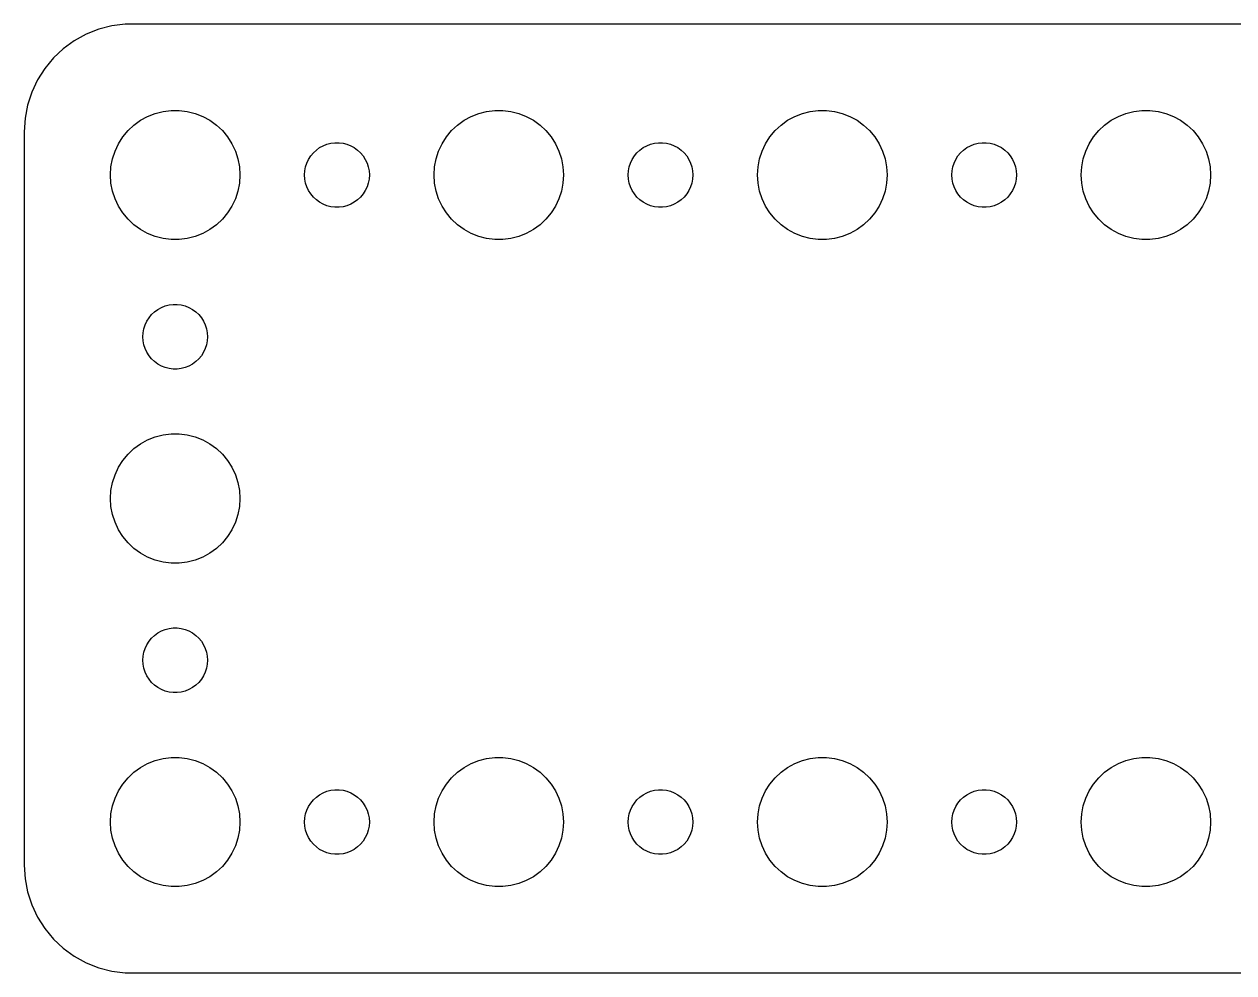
# Model space of a CAD drawing. Header units: metres. Extents: x -112 to 112, y -22 to 22.
# Drawn here: x -112 to -55.9, y -22 to 22 of the extents above; entities that cross this region are included whole.
import ezdxf

# ---------------------------------------------------------------- set-up
doc = ezdxf.new("R2010")
doc.units = ezdxf.units.M

msp = doc.modelspace()

# ---------------------------------------------------------------- linework, layer by layer
for p, q in [((-107.937, 21.9114), (-108.545, 21.7553)), ((-107.314, 21.9901), (-107.937, 21.9114)), ((107.314, 21.9901), (-107.314, 21.9901)), ((-109.129, 21.5241), (-109.679, 21.2216)), ((-108.545, 21.7553), (-109.129, 21.5241)), ((-110.187, 20.8526), (-110.645, 20.4227)), ((-109.679, 21.2216), (-110.187, 20.8526)), ((-110.645, 20.4227), (-111.045, 19.9389)), ((-111.045, 19.9389), (-111.382, 19.4088)), ((-111.382, 19.4088), (-111.649, 18.8406)), ((-111.649, 18.8406), (-111.843, 18.2434)), ((-111.843, 18.2434), (-111.961, 17.6267)), ((-105.927, 17.8532), (-105.562, 17.9469)), ((-105.562, 17.9469), (-105.188, 17.9941)), ((-105.188, 17.9941), (-104.812, 17.9941)), ((-104.812, 17.9941), (-104.438, 17.9469)), ((-104.438, 17.9469), (-104.073, 17.8532)), ((-90.927, 17.8532), (-90.5621, 17.9469)), ((-90.5621, 17.9469), (-90.1884, 17.9941)), ((-90.1884, 17.9941), (-89.8116, 17.9941)), ((-89.8116, 17.9941), (-89.4379, 17.9469)), ((-89.4379, 17.9469), (-89.073, 17.8532)), ((-75.927, 17.8532), (-75.5621, 17.9469)), ((-75.5621, 17.9469), (-75.1884, 17.9941)), ((-75.1884, 17.9941), (-74.8116, 17.9941)), ((-74.8116, 17.9941), (-74.4379, 17.9469)), ((-74.4379, 17.9469), (-74.073, 17.8532)), ((-60.927, 17.8532), (-60.5621, 17.9469)), ((-60.5621, 17.9469), (-60.1884, 17.9941)), ((-60.1884, 17.9941), (-59.8116, 17.9941)), ((-59.8116, 17.9941), (-59.4379, 17.9469)), ((-59.4379, 17.9469), (-59.0729, 17.8532)), ((-111.961, 17.6267), (-112, 17)), ((-106.912, 17.3115), (-106.607, 17.533)), ((-106.607, 17.533), (-106.277, 17.7145)), ((-106.277, 17.7145), (-105.927, 17.8532)), ((-104.073, 17.8532), (-103.723, 17.7145)), ((-103.723, 17.7145), (-103.393, 17.533)), ((-103.393, 17.533), (-103.088, 17.3115)), ((-91.9123, 17.3115), (-91.6075, 17.533)), ((-91.6075, 17.533), (-91.2773, 17.7145)), ((-91.2773, 17.7145), (-90.927, 17.8532)), ((-89.073, 17.8532), (-88.7227, 17.7145)), ((-88.7227, 17.7145), (-88.3925, 17.533)), ((-88.3925, 17.533), (-88.0877, 17.3115)), ((-76.9123, 17.3115), (-76.6075, 17.533)), ((-76.6075, 17.533), (-76.2773, 17.7145)), ((-76.2773, 17.7145), (-75.927, 17.8532)), ((-74.073, 17.8532), (-73.7227, 17.7145)), ((-73.7227, 17.7145), (-73.3925, 17.533)), ((-73.3925, 17.533), (-73.0877, 17.3115)), ((-61.9123, 17.3115), (-61.6075, 17.533)), ((-61.6075, 17.533), (-61.2773, 17.7145)), ((-61.2773, 17.7145), (-60.927, 17.8532)), ((-59.0729, 17.8532), (-58.7227, 17.7145)), ((-58.7227, 17.7145), (-58.3925, 17.533)), ((-58.3925, 17.533), (-58.0877, 17.3115)), ((-112, 17), (-112, -17)), ((-107.427, 16.7634), (-107.187, 17.0536)), ((-107.187, 17.0536), (-106.912, 17.3115)), ((-103.088, 17.3115), (-102.813, 17.0536)), ((-102.813, 17.0536), (-102.573, 16.7634)), ((-92.427, 16.7634), (-92.1869, 17.0536)), ((-92.1869, 17.0536), (-91.9123, 17.3115)), ((-88.0877, 17.3115), (-87.8131, 17.0536)), ((-87.8131, 17.0536), (-87.573, 16.7634)), ((-77.427, 16.7634), (-77.1869, 17.0536)), ((-77.1869, 17.0536), (-76.9123, 17.3115)), ((-73.0877, 17.3115), (-72.8131, 17.0536)), ((-72.8131, 17.0536), (-72.573, 16.7634)), ((-62.427, 16.7634), (-62.1869, 17.0536)), ((-62.1869, 17.0536), (-61.9123, 17.3115)), ((-58.0877, 17.3115), (-57.8131, 17.0536)), ((-57.8131, 17.0536), (-57.5729, 16.7634)), ((-107.789, 16.1044), (-107.629, 16.4453)), ((-107.629, 16.4453), (-107.427, 16.7634)), ((-102.573, 16.7634), (-102.371, 16.4453)), ((-102.371, 16.4453), (-102.211, 16.1044)), ((-98.4561, 16.1558), (-98.3037, 16.2665)), ((-98.3037, 16.2665), (-98.1387, 16.3572)), ((-98.1387, 16.3572), (-97.9635, 16.4266)), ((-97.9635, 16.4266), (-97.7811, 16.4734)), ((-97.7811, 16.4734), (-97.5942, 16.497)), ((-97.5942, 16.497), (-97.4058, 16.497)), ((-97.4058, 16.497), (-97.2189, 16.4734)), ((-97.2189, 16.4734), (-97.0365, 16.4266)), ((-97.0365, 16.4266), (-96.8613, 16.3572)), ((-96.8613, 16.3572), (-96.6963, 16.2665)), ((-96.6963, 16.2665), (-96.5439, 16.1558)), ((-92.7893, 16.1044), (-92.6289, 16.4453)), ((-92.6289, 16.4453), (-92.427, 16.7634)), ((-87.573, 16.7634), (-87.3711, 16.4453)), ((-87.3711, 16.4453), (-87.2107, 16.1044)), ((-83.4561, 16.1558), (-83.3037, 16.2665)), ((-83.3037, 16.2665), (-83.1387, 16.3572)), ((-83.1387, 16.3572), (-82.9635, 16.4266)), ((-82.9635, 16.4266), (-82.7811, 16.4734)), ((-82.7811, 16.4734), (-82.5942, 16.497)), ((-82.5942, 16.497), (-82.4058, 16.497)), ((-82.4058, 16.497), (-82.2189, 16.4734)), ((-82.2189, 16.4734), (-82.0365, 16.4266)), ((-82.0365, 16.4266), (-81.8613, 16.3572)), ((-81.8613, 16.3572), (-81.6963, 16.2665)), ((-81.6963, 16.2665), (-81.5439, 16.1558)), ((-77.7893, 16.1044), (-77.6289, 16.4453)), ((-77.6289, 16.4453), (-77.427, 16.7634)), ((-72.573, 16.7634), (-72.3711, 16.4453)), ((-72.3711, 16.4453), (-72.2107, 16.1044)), ((-68.4561, 16.1558), (-68.3037, 16.2665)), ((-68.3037, 16.2665), (-68.1387, 16.3572)), ((-68.1387, 16.3572), (-67.9635, 16.4266)), ((-67.9635, 16.4266), (-67.7811, 16.4734)), ((-67.7811, 16.4734), (-67.5942, 16.497)), ((-67.5942, 16.497), (-67.4058, 16.497)), ((-67.4058, 16.497), (-67.2189, 16.4734)), ((-67.2189, 16.4734), (-67.0365, 16.4266)), ((-67.0365, 16.4266), (-66.8613, 16.3572)), ((-66.8613, 16.3572), (-66.6963, 16.2665)), ((-66.6963, 16.2665), (-66.5439, 16.1558)), ((-62.7893, 16.1044), (-62.6289, 16.4453)), ((-62.6289, 16.4453), (-62.427, 16.7634)), ((-57.5729, 16.7634), (-57.3711, 16.4453)), ((-57.3711, 16.4453), (-57.2107, 16.1044)), ((-107.976, 15.376), (-107.906, 15.7461)), ((-107.906, 15.7461), (-107.789, 16.1044)), ((-102.211, 16.1044), (-102.094, 15.7461)), ((-102.094, 15.7461), (-102.024, 15.376)), ((-98.8947, 15.5522), (-98.8145, 15.7226)), ((-98.8145, 15.7226), (-98.7135, 15.8817)), ((-98.7135, 15.8817), (-98.5934, 16.0268)), ((-98.5934, 16.0268), (-98.4561, 16.1558)), ((-96.5439, 16.1558), (-96.4065, 16.0268)), ((-96.4065, 16.0268), (-96.2865, 15.8817)), ((-96.2865, 15.8817), (-96.1855, 15.7226)), ((-96.1855, 15.7226), (-96.1053, 15.5522)), ((-92.9763, 15.376), (-92.9057, 15.7461)), ((-92.9057, 15.7461), (-92.7893, 16.1044)), ((-87.2107, 16.1044), (-87.0943, 15.7461)), ((-87.0943, 15.7461), (-87.0237, 15.376)), ((-83.8947, 15.5522), (-83.8145, 15.7226)), ((-83.8145, 15.7226), (-83.7135, 15.8817)), ((-83.7135, 15.8817), (-83.5934, 16.0268)), ((-83.5934, 16.0268), (-83.4561, 16.1558)), ((-81.5439, 16.1558), (-81.4065, 16.0268)), ((-81.4065, 16.0268), (-81.2865, 15.8817)), ((-81.2865, 15.8817), (-81.1855, 15.7226)), ((-81.1855, 15.7226), (-81.1053, 15.5522)), ((-77.9763, 15.376), (-77.9057, 15.7461)), ((-77.9057, 15.7461), (-77.7893, 16.1044)), ((-72.2107, 16.1044), (-72.0943, 15.7461)), ((-72.0943, 15.7461), (-72.0237, 15.376)), ((-68.8947, 15.5522), (-68.8145, 15.7226)), ((-68.8145, 15.7226), (-68.7135, 15.8817)), ((-68.7135, 15.8817), (-68.5934, 16.0268)), ((-68.5934, 16.0268), (-68.4561, 16.1558)), ((-66.5439, 16.1558), (-66.4065, 16.0268)), ((-66.4065, 16.0268), (-66.2865, 15.8817)), ((-66.2865, 15.8817), (-66.1855, 15.7226)), ((-66.1855, 15.7226), (-66.1053, 15.5522)), ((-62.9763, 15.376), (-62.9057, 15.7461)), ((-62.9057, 15.7461), (-62.7893, 16.1044)), ((-57.2107, 16.1044), (-57.0942, 15.7461)), ((-57.0942, 15.7461), (-57.0237, 15.376)), ((-108, 15), (-107.976, 15.376)), ((-102.024, 15.376), (-102, 15)), ((-99, 15), (-98.9882, 15.188)), ((-98.9882, 15.188), (-98.9529, 15.373)), ((-98.9529, 15.373), (-98.8947, 15.5522)), ((-96.1053, 15.5522), (-96.0471, 15.373)), ((-96.0471, 15.373), (-96.0118, 15.188)), ((-96.0118, 15.188), (-96, 15)), ((-93, 15), (-92.9763, 15.376)), ((-87.0237, 15.376), (-87, 15)), ((-84, 15), (-83.9882, 15.188)), ((-83.9882, 15.188), (-83.9529, 15.373)), ((-83.9529, 15.373), (-83.8947, 15.5522)), ((-81.1053, 15.5522), (-81.0471, 15.373)), ((-81.0471, 15.373), (-81.0118, 15.188)), ((-81.0118, 15.188), (-81, 15)), ((-78, 15), (-77.9763, 15.376)), ((-72.0237, 15.376), (-72, 15)), ((-69, 15), (-68.9882, 15.188)), ((-68.9882, 15.188), (-68.9529, 15.373)), ((-68.9529, 15.373), (-68.8947, 15.5522)), ((-66.1053, 15.5522), (-66.0471, 15.373)), ((-66.0471, 15.373), (-66.0118, 15.188)), ((-66.0118, 15.188), (-66, 15)), ((-63, 15), (-62.9763, 15.376)), ((-57.0237, 15.376), (-57, 15)), ((-107.976, 14.624), (-108, 15)), ((-107.906, 14.2539), (-107.976, 14.624)), ((-102.024, 14.624), (-102.094, 14.2539)), ((-102, 15), (-102.024, 14.624)), ((-98.9882, 14.812), (-99, 15)), ((-98.9529, 14.627), (-98.9882, 14.812)), ((-98.8947, 14.4478), (-98.9529, 14.627)), ((-96.0471, 14.627), (-96.1053, 14.4478)), ((-96.0118, 14.812), (-96.0471, 14.627)), ((-96, 15), (-96.0118, 14.812)), ((-92.9763, 14.624), (-93, 15)), ((-92.9057, 14.2539), (-92.9763, 14.624)), ((-87.0237, 14.624), (-87.0943, 14.2539)), ((-87, 15), (-87.0237, 14.624)), ((-83.9882, 14.812), (-84, 15)), ((-83.9529, 14.627), (-83.9882, 14.812)), ((-83.8947, 14.4478), (-83.9529, 14.627)), ((-81.0471, 14.627), (-81.1053, 14.4478)), ((-81.0118, 14.812), (-81.0471, 14.627)), ((-81, 15), (-81.0118, 14.812)), ((-77.9763, 14.624), (-78, 15)), ((-77.9057, 14.2539), (-77.9763, 14.624)), ((-72.0237, 14.624), (-72.0943, 14.2539)), ((-72, 15), (-72.0237, 14.624)), ((-68.9882, 14.812), (-69, 15)), ((-68.9529, 14.627), (-68.9882, 14.812)), ((-68.8947, 14.4478), (-68.9529, 14.627)), ((-66.0471, 14.627), (-66.1053, 14.4478)), ((-66.0118, 14.812), (-66.0471, 14.627)), ((-66, 15), (-66.0118, 14.812)), ((-62.9763, 14.624), (-63, 15)), ((-62.9057, 14.2539), (-62.9763, 14.624)), ((-57.0237, 14.624), (-57.0942, 14.2539)), ((-57, 15), (-57.0237, 14.624)), ((-107.789, 13.8956), (-107.906, 14.2539)), ((-102.094, 14.2539), (-102.211, 13.8956)), ((-98.8145, 14.2774), (-98.8947, 14.4478)), ((-98.7135, 14.1183), (-98.8145, 14.2774)), ((-98.5934, 13.9732), (-98.7135, 14.1183)), ((-96.2865, 14.1183), (-96.4065, 13.9732)), ((-96.1855, 14.2774), (-96.2865, 14.1183)), ((-96.1053, 14.4478), (-96.1855, 14.2774)), ((-92.7893, 13.8956), (-92.9057, 14.2539)), ((-87.0943, 14.2539), (-87.2107, 13.8956)), ((-83.8145, 14.2774), (-83.8947, 14.4478)), ((-83.7135, 14.1183), (-83.8145, 14.2774)), ((-83.5934, 13.9732), (-83.7135, 14.1183)), ((-81.2865, 14.1183), (-81.4065, 13.9732)), ((-81.1855, 14.2774), (-81.2865, 14.1183)), ((-81.1053, 14.4478), (-81.1855, 14.2774)), ((-77.7893, 13.8956), (-77.9057, 14.2539)), ((-72.0943, 14.2539), (-72.2107, 13.8956)), ((-68.8145, 14.2774), (-68.8947, 14.4478)), ((-68.7135, 14.1183), (-68.8145, 14.2774)), ((-68.5934, 13.9732), (-68.7135, 14.1183)), ((-66.2865, 14.1183), (-66.4065, 13.9732)), ((-66.1855, 14.2774), (-66.2865, 14.1183)), ((-66.1053, 14.4478), (-66.1855, 14.2774)), ((-62.7893, 13.8956), (-62.9057, 14.2539)), ((-57.0942, 14.2539), (-57.2107, 13.8956)), ((-107.629, 13.5547), (-107.789, 13.8956)), ((-107.427, 13.2366), (-107.629, 13.5547)), ((-102.371, 13.5547), (-102.573, 13.2366)), ((-102.211, 13.8956), (-102.371, 13.5547)), ((-98.4561, 13.8442), (-98.5934, 13.9732)), ((-98.3037, 13.7335), (-98.4561, 13.8442)), ((-98.1387, 13.6427), (-98.3037, 13.7335)), ((-97.9635, 13.5734), (-98.1387, 13.6427)), ((-97.7811, 13.5266), (-97.9635, 13.5734)), ((-97.5942, 13.5029), (-97.7811, 13.5266)), ((-97.4058, 13.5029), (-97.5942, 13.5029)), ((-97.2189, 13.5266), (-97.4058, 13.5029)), ((-97.0365, 13.5734), (-97.2189, 13.5266)), ((-96.8613, 13.6427), (-97.0365, 13.5734)), ((-96.6963, 13.7335), (-96.8613, 13.6427)), ((-96.5439, 13.8442), (-96.6963, 13.7335)), ((-96.4065, 13.9732), (-96.5439, 13.8442)), ((-92.6289, 13.5547), (-92.7893, 13.8956)), ((-92.427, 13.2366), (-92.6289, 13.5547)), ((-87.3711, 13.5547), (-87.573, 13.2366)), ((-87.2107, 13.8956), (-87.3711, 13.5547)), ((-83.4561, 13.8442), (-83.5934, 13.9732)), ((-83.3037, 13.7335), (-83.4561, 13.8442)), ((-83.1387, 13.6427), (-83.3037, 13.7335)), ((-82.9635, 13.5734), (-83.1387, 13.6427)), ((-82.7811, 13.5266), (-82.9635, 13.5734)), ((-82.5942, 13.5029), (-82.7811, 13.5266)), ((-82.4058, 13.5029), (-82.5942, 13.5029)), ((-82.2189, 13.5266), (-82.4058, 13.5029)), ((-82.0365, 13.5734), (-82.2189, 13.5266)), ((-81.8613, 13.6427), (-82.0365, 13.5734)), ((-81.6963, 13.7335), (-81.8613, 13.6427)), ((-81.5439, 13.8442), (-81.6963, 13.7335)), ((-81.4065, 13.9732), (-81.5439, 13.8442)), ((-77.6289, 13.5547), (-77.7893, 13.8956)), ((-77.427, 13.2366), (-77.6289, 13.5547)), ((-72.3711, 13.5547), (-72.573, 13.2366)), ((-72.2107, 13.8956), (-72.3711, 13.5547)), ((-68.4561, 13.8442), (-68.5934, 13.9732)), ((-68.3037, 13.7335), (-68.4561, 13.8442)), ((-68.1387, 13.6427), (-68.3037, 13.7335)), ((-67.9635, 13.5734), (-68.1387, 13.6427)), ((-67.7811, 13.5266), (-67.9635, 13.5734)), ((-67.5942, 13.5029), (-67.7811, 13.5266)), ((-67.4058, 13.5029), (-67.5942, 13.5029)), ((-67.2189, 13.5266), (-67.4058, 13.5029)), ((-67.0365, 13.5734), (-67.2189, 13.5266)), ((-66.8613, 13.6427), (-67.0365, 13.5734)), ((-66.6963, 13.7335), (-66.8613, 13.6427)), ((-66.5439, 13.8442), (-66.6963, 13.7335)), ((-66.4065, 13.9732), (-66.5439, 13.8442)), ((-62.6289, 13.5547), (-62.7893, 13.8956)), ((-62.427, 13.2366), (-62.6289, 13.5547)), ((-57.3711, 13.5547), (-57.5729, 13.2366)), ((-57.2107, 13.8956), (-57.3711, 13.5547)), ((-107.187, 12.9464), (-107.427, 13.2366)), ((-106.912, 12.6884), (-107.187, 12.9464)), ((-102.813, 12.9464), (-103.088, 12.6884)), ((-102.573, 13.2366), (-102.813, 12.9464)), ((-92.1869, 12.9464), (-92.427, 13.2366)), ((-91.9123, 12.6884), (-92.1869, 12.9464)), ((-87.8131, 12.9464), (-88.0877, 12.6884)), ((-87.573, 13.2366), (-87.8131, 12.9464)), ((-77.1869, 12.9464), (-77.427, 13.2366)), ((-76.9123, 12.6884), (-77.1869, 12.9464)), ((-72.8131, 12.9464), (-73.0877, 12.6884)), ((-72.573, 13.2366), (-72.8131, 12.9464)), ((-62.1869, 12.9464), (-62.427, 13.2366)), ((-61.9123, 12.6884), (-62.1869, 12.9464)), ((-57.8131, 12.9464), (-58.0877, 12.6884)), ((-57.5729, 13.2366), (-57.8131, 12.9464)), ((-106.607, 12.467), (-106.912, 12.6884)), ((-106.277, 12.2855), (-106.607, 12.467)), ((-103.393, 12.467), (-103.723, 12.2855)), ((-103.088, 12.6884), (-103.393, 12.467)), ((-91.6075, 12.467), (-91.9123, 12.6884)), ((-91.2773, 12.2855), (-91.6075, 12.467)), ((-88.3925, 12.467), (-88.7227, 12.2855)), ((-88.0877, 12.6884), (-88.3925, 12.467)), ((-76.6075, 12.467), (-76.9123, 12.6884)), ((-76.2773, 12.2855), (-76.6075, 12.467)), ((-73.3925, 12.467), (-73.7227, 12.2855)), ((-73.0877, 12.6884), (-73.3925, 12.467)), ((-61.6075, 12.467), (-61.9123, 12.6884)), ((-61.2773, 12.2855), (-61.6075, 12.467)), ((-58.3925, 12.467), (-58.7227, 12.2855)), ((-58.0877, 12.6884), (-58.3925, 12.467)), ((-105.927, 12.1468), (-106.277, 12.2855)), ((-105.562, 12.0531), (-105.927, 12.1468)), ((-105.188, 12.0059), (-105.562, 12.0531)), ((-104.812, 12.0059), (-105.188, 12.0059)), ((-104.438, 12.0531), (-104.812, 12.0059)), ((-104.073, 12.1468), (-104.438, 12.0531)), ((-103.723, 12.2855), (-104.073, 12.1468)), ((-90.927, 12.1468), (-91.2773, 12.2855)), ((-90.5621, 12.0531), (-90.927, 12.1468)), ((-90.1884, 12.0059), (-90.5621, 12.0531)), ((-89.8116, 12.0059), (-90.1884, 12.0059)), ((-89.4379, 12.0531), (-89.8116, 12.0059)), ((-89.073, 12.1468), (-89.4379, 12.0531)), ((-88.7227, 12.2855), (-89.073, 12.1468)), ((-75.927, 12.1468), (-76.2773, 12.2855)), ((-75.5621, 12.0531), (-75.927, 12.1468)), ((-75.1884, 12.0059), (-75.5621, 12.0531)), ((-74.8116, 12.0059), (-75.1884, 12.0059)), ((-74.4379, 12.0531), (-74.8116, 12.0059)), ((-74.073, 12.1468), (-74.4379, 12.0531)), ((-73.7227, 12.2855), (-74.073, 12.1468)), ((-60.927, 12.1468), (-61.2773, 12.2855)), ((-60.5621, 12.0531), (-60.927, 12.1468)), ((-60.1884, 12.0059), (-60.5621, 12.0531)), ((-59.8116, 12.0059), (-60.1884, 12.0059)), ((-59.4379, 12.0531), (-59.8116, 12.0059)), ((-59.0729, 12.1468), (-59.4379, 12.0531)), ((-58.7227, 12.2855), (-59.0729, 12.1468)), ((-105.464, 8.92657), (-105.281, 8.97342)), ((-105.281, 8.97342), (-105.094, 8.99704)), ((-105.094, 8.99704), (-104.906, 8.99704)), ((-104.906, 8.99704), (-104.719, 8.97342)), ((-104.719, 8.97342), (-104.536, 8.92657)), ((-106.214, 8.38167), (-106.093, 8.52681)), ((-106.093, 8.52681), (-105.956, 8.65576)), ((-105.956, 8.65576), (-105.804, 8.76648)), ((-105.804, 8.76648), (-105.639, 8.85724)), ((-105.639, 8.85724), (-105.464, 8.92657)), ((-104.536, 8.92657), (-104.361, 8.85724)), ((-104.361, 8.85724), (-104.196, 8.76648)), ((-104.196, 8.76648), (-104.044, 8.65576)), ((-104.044, 8.65576), (-103.907, 8.52681)), ((-103.907, 8.52681), (-103.786, 8.38167)), ((-106.488, 7.68799), (-106.453, 7.87303)), ((-106.453, 7.87303), (-106.395, 8.05219)), ((-106.395, 8.05219), (-106.314, 8.22263)), ((-106.314, 8.22263), (-106.214, 8.38167)), ((-103.786, 8.38167), (-103.686, 8.22263)), ((-103.686, 8.22263), (-103.605, 8.05219)), ((-103.605, 8.05219), (-103.547, 7.87303)), ((-103.547, 7.87303), (-103.512, 7.68799)), ((-106.5, 7.5), (-106.488, 7.68799)), ((-106.488, 7.312), (-106.5, 7.5)), ((-106.453, 7.12695), (-106.488, 7.312)), ((-103.512, 7.312), (-103.547, 7.12695)), ((-103.512, 7.68799), (-103.5, 7.5)), ((-103.5, 7.5), (-103.512, 7.312)), ((-106.395, 6.9478), (-106.453, 7.12695)), ((-106.314, 6.77736), (-106.395, 6.9478)), ((-106.214, 6.61832), (-106.314, 6.77736)), ((-103.686, 6.77736), (-103.786, 6.61832)), ((-103.605, 6.9478), (-103.686, 6.77736)), ((-103.547, 7.12695), (-103.605, 6.9478)), ((-106.093, 6.47318), (-106.214, 6.61832)), ((-105.956, 6.34422), (-106.093, 6.47318)), ((-105.804, 6.23351), (-105.956, 6.34422)), ((-105.639, 6.14275), (-105.804, 6.23351)), ((-104.196, 6.23351), (-104.361, 6.14275)), ((-104.044, 6.34422), (-104.196, 6.23351)), ((-103.907, 6.47318), (-104.044, 6.34422)), ((-103.786, 6.61832), (-103.907, 6.47318)), ((-105.464, 6.07341), (-105.639, 6.14275)), ((-105.281, 6.02657), (-105.464, 6.07341)), ((-105.094, 6.00294), (-105.281, 6.02657)), ((-104.906, 6.00294), (-105.094, 6.00294)), ((-104.719, 6.02657), (-104.906, 6.00294)), ((-104.536, 6.07341), (-104.719, 6.02657)), ((-104.361, 6.14275), (-104.536, 6.07341)), ((-106.277, 2.71448), (-105.927, 2.85316)), ((-105.927, 2.85316), (-105.562, 2.94685)), ((-105.562, 2.94685), (-105.188, 2.99408)), ((-105.188, 2.99408), (-104.812, 2.99408)), ((-104.812, 2.99408), (-104.438, 2.94685)), ((-104.438, 2.94685), (-104.073, 2.85316)), ((-104.073, 2.85316), (-103.723, 2.71448)), ((-107.187, 2.05363), (-106.912, 2.31154)), ((-106.912, 2.31154), (-106.607, 2.53297)), ((-106.607, 2.53297), (-106.277, 2.71448)), ((-103.723, 2.71448), (-103.393, 2.53297)), ((-103.393, 2.53297), (-103.088, 2.31154)), ((-103.088, 2.31154), (-102.813, 2.05363)), ((-107.629, 1.44525), (-107.427, 1.76335)), ((-107.427, 1.76335), (-107.187, 2.05363)), ((-102.813, 2.05363), (-102.573, 1.76335)), ((-102.573, 1.76335), (-102.371, 1.44525)), ((-107.789, 1.10437), (-107.629, 1.44525)), ((-102.371, 1.44525), (-102.211, 1.10437)), ((-107.976, 0.37599), (-107.906, 0.74606)), ((-107.906, 0.74606), (-107.789, 1.10437)), ((-102.211, 1.10437), (-102.094, 0.74606)), ((-102.094, 0.74606), (-102.024, 0.37599)), ((-108, 0), (-107.976, 0.37599)), ((-107.976, -0.37599), (-108, 0)), ((-102.024, 0.37599), (-102, 0)), ((-102, 0), (-102.024, -0.37599)), ((-107.906, -0.74606), (-107.976, -0.37599)), ((-102.024, -0.37599), (-102.094, -0.74606)), ((-107.789, -1.10437), (-107.906, -0.74606)), ((-107.629, -1.44525), (-107.789, -1.10437)), ((-102.211, -1.10437), (-102.371, -1.44525)), ((-102.094, -0.74606), (-102.211, -1.10437)), ((-107.427, -1.76335), (-107.629, -1.44525)), ((-102.371, -1.44525), (-102.573, -1.76335)), ((-107.187, -2.05363), (-107.427, -1.76335)), ((-106.912, -2.31154), (-107.187, -2.05363)), ((-102.813, -2.05363), (-103.088, -2.31154)), ((-102.573, -1.76335), (-102.813, -2.05363)), ((-106.607, -2.53297), (-106.912, -2.31154)), ((-106.277, -2.71448), (-106.607, -2.53297)), ((-105.927, -2.85316), (-106.277, -2.71448)), ((-103.723, -2.71448), (-104.073, -2.85316)), ((-103.393, -2.53297), (-103.723, -2.71448)), ((-103.088, -2.31154), (-103.393, -2.53297)), ((-105.562, -2.94685), (-105.927, -2.85316)), ((-105.188, -2.99408), (-105.562, -2.94685)), ((-104.812, -2.99408), (-105.188, -2.99408)), ((-104.438, -2.94685), (-104.812, -2.99408)), ((-104.073, -2.85316), (-104.438, -2.94685)), ((-105.804, -6.23351), (-105.639, -6.14275)), ((-105.639, -6.14275), (-105.464, -6.07341)), ((-105.464, -6.07341), (-105.281, -6.02657)), ((-105.281, -6.02657), (-105.094, -6.00294)), ((-105.094, -6.00294), (-104.906, -6.00294)), ((-104.906, -6.00294), (-104.719, -6.02657)), ((-104.719, -6.02657), (-104.536, -6.07341)), ((-104.536, -6.07341), (-104.361, -6.14275)), ((-104.361, -6.14275), (-104.196, -6.23351)), ((-106.314, -6.77736), (-106.214, -6.61832)), ((-106.214, -6.61832), (-106.093, -6.47318)), ((-106.093, -6.47318), (-105.956, -6.34422)), ((-105.956, -6.34422), (-105.804, -6.23351)), ((-104.196, -6.23351), (-104.044, -6.34422)), ((-104.044, -6.34422), (-103.907, -6.47318)), ((-103.907, -6.47318), (-103.786, -6.61832)), ((-103.786, -6.61832), (-103.686, -6.77736)), ((-106.488, -7.312), (-106.453, -7.12695)), ((-106.453, -7.12695), (-106.395, -6.9478)), ((-106.395, -6.9478), (-106.314, -6.77736)), ((-103.686, -6.77736), (-103.605, -6.9478)), ((-103.605, -6.9478), (-103.547, -7.12695)), ((-103.547, -7.12695), (-103.512, -7.312)), ((-106.5, -7.5), (-106.488, -7.312)), ((-106.488, -7.68799), (-106.5, -7.5)), ((-106.453, -7.87303), (-106.488, -7.68799)), ((-103.512, -7.68799), (-103.547, -7.87303)), ((-103.512, -7.312), (-103.5, -7.5)), ((-103.5, -7.5), (-103.512, -7.68799)), ((-106.395, -8.05219), (-106.453, -7.87303)), ((-106.314, -8.22263), (-106.395, -8.05219)), ((-106.214, -8.38167), (-106.314, -8.22263)), ((-106.093, -8.52681), (-106.214, -8.38167)), ((-103.786, -8.38167), (-103.907, -8.52681)), ((-103.686, -8.22263), (-103.786, -8.38167)), ((-103.605, -8.05219), (-103.686, -8.22263)), ((-103.547, -7.87303), (-103.605, -8.05219)), ((-105.956, -8.65576), (-106.093, -8.52681)), ((-105.804, -8.76648), (-105.956, -8.65576)), ((-105.639, -8.85724), (-105.804, -8.76648)), ((-105.464, -8.92657), (-105.639, -8.85724)), ((-105.281, -8.97342), (-105.464, -8.92657)), ((-104.536, -8.92657), (-104.719, -8.97342)), ((-104.361, -8.85724), (-104.536, -8.92657)), ((-104.196, -8.76648), (-104.361, -8.85724)), ((-104.044, -8.65576), (-104.196, -8.76648)), ((-103.907, -8.52681), (-104.044, -8.65576)), ((-105.094, -8.99704), (-105.281, -8.97342)), ((-104.906, -8.99704), (-105.094, -8.99704)), ((-104.719, -8.97342), (-104.906, -8.99704)), ((-106.607, -12.467), (-106.277, -12.2855)), ((-106.277, -12.2855), (-105.927, -12.1468)), ((-105.927, -12.1468), (-105.562, -12.0531)), ((-105.562, -12.0531), (-105.188, -12.0059)), ((-105.188, -12.0059), (-104.812, -12.0059)), ((-104.812, -12.0059), (-104.438, -12.0531)), ((-104.438, -12.0531), (-104.073, -12.1468)), ((-104.073, -12.1468), (-103.723, -12.2855)), ((-103.723, -12.2855), (-103.393, -12.467)), ((-91.6075, -12.467), (-91.2773, -12.2855)), ((-91.2773, -12.2855), (-90.927, -12.1468)), ((-90.927, -12.1468), (-90.5621, -12.0531)), ((-90.5621, -12.0531), (-90.1884, -12.0059)), ((-90.1884, -12.0059), (-89.8116, -12.0059)), ((-89.8116, -12.0059), (-89.4379, -12.0531)), ((-89.4379, -12.0531), (-89.073, -12.1468)), ((-89.073, -12.1468), (-88.7227, -12.2855)), ((-88.7227, -12.2855), (-88.3925, -12.467)), ((-76.6075, -12.467), (-76.2773, -12.2855)), ((-76.2773, -12.2855), (-75.927, -12.1468)), ((-75.927, -12.1468), (-75.5621, -12.0531)), ((-75.5621, -12.0531), (-75.1884, -12.0059)), ((-75.1884, -12.0059), (-74.8116, -12.0059)), ((-74.8116, -12.0059), (-74.4379, -12.0531)), ((-74.4379, -12.0531), (-74.073, -12.1468)), ((-74.073, -12.1468), (-73.7227, -12.2855)), ((-73.7227, -12.2855), (-73.3925, -12.467)), ((-61.6075, -12.467), (-61.2773, -12.2855)), ((-61.2773, -12.2855), (-60.927, -12.1468)), ((-60.927, -12.1468), (-60.5621, -12.0531)), ((-60.5621, -12.0531), (-60.1884, -12.0059)), ((-60.1884, -12.0059), (-59.8116, -12.0059)), ((-59.8116, -12.0059), (-59.4379, -12.0531)), ((-59.4379, -12.0531), (-59.0729, -12.1468)), ((-59.0729, -12.1468), (-58.7227, -12.2855)), ((-58.7227, -12.2855), (-58.3925, -12.467)), ((-107.187, -12.9464), (-106.912, -12.6884)), ((-106.912, -12.6884), (-106.607, -12.467)), ((-103.393, -12.467), (-103.088, -12.6884)), ((-103.088, -12.6884), (-102.813, -12.9464)), ((-92.1869, -12.9464), (-91.9123, -12.6884)), ((-91.9123, -12.6884), (-91.6075, -12.467)), ((-88.3925, -12.467), (-88.0877, -12.6884)), ((-88.0877, -12.6884), (-87.8131, -12.9464)), ((-77.1869, -12.9464), (-76.9123, -12.6884)), ((-76.9123, -12.6884), (-76.6075, -12.467)), ((-73.3925, -12.467), (-73.0877, -12.6884)), ((-73.0877, -12.6884), (-72.8131, -12.9464)), ((-62.1869, -12.9464), (-61.9123, -12.6884)), ((-61.9123, -12.6884), (-61.6075, -12.467)), ((-58.3925, -12.467), (-58.0877, -12.6884)), ((-58.0877, -12.6884), (-57.8131, -12.9464)), ((-107.629, -13.5547), (-107.427, -13.2366)), ((-107.427, -13.2366), (-107.187, -12.9464)), ((-102.813, -12.9464), (-102.573, -13.2366)), ((-102.573, -13.2366), (-102.371, -13.5547)), ((-92.6289, -13.5547), (-92.427, -13.2366)), ((-92.427, -13.2366), (-92.1869, -12.9464)), ((-87.8131, -12.9464), (-87.573, -13.2366)), ((-87.573, -13.2366), (-87.3711, -13.5547)), ((-77.6289, -13.5547), (-77.427, -13.2366)), ((-77.427, -13.2366), (-77.1869, -12.9464)), ((-72.8131, -12.9464), (-72.573, -13.2366)), ((-72.573, -13.2366), (-72.3711, -13.5547)), ((-62.6289, -13.5547), (-62.427, -13.2366)), ((-62.427, -13.2366), (-62.1869, -12.9464)), ((-57.8131, -12.9464), (-57.5729, -13.2366)), ((-57.5729, -13.2366), (-57.3711, -13.5547)), ((-107.906, -14.2539), (-107.789, -13.8956)), ((-107.789, -13.8956), (-107.629, -13.5547)), ((-102.371, -13.5547), (-102.211, -13.8956)), ((-102.211, -13.8956), (-102.094, -14.2539)), ((-98.7135, -14.1183), (-98.5934, -13.9732)), ((-98.5934, -13.9732), (-98.4561, -13.8442)), ((-98.4561, -13.8442), (-98.3037, -13.7335)), ((-98.3037, -13.7335), (-98.1387, -13.6427)), ((-98.1387, -13.6427), (-97.9635, -13.5734)), ((-97.9635, -13.5734), (-97.7811, -13.5266)), ((-97.7811, -13.5266), (-97.5942, -13.5029)), ((-97.5942, -13.5029), (-97.4058, -13.5029)), ((-97.4058, -13.5029), (-97.2189, -13.5266)), ((-97.2189, -13.5266), (-97.0365, -13.5734)), ((-97.0365, -13.5734), (-96.8613, -13.6427)), ((-96.8613, -13.6427), (-96.6963, -13.7335)), ((-96.6963, -13.7335), (-96.5439, -13.8442)), ((-96.5439, -13.8442), (-96.4065, -13.9732)), ((-96.4065, -13.9732), (-96.2865, -14.1183)), ((-92.9057, -14.2539), (-92.7893, -13.8956)), ((-92.7893, -13.8956), (-92.6289, -13.5547)), ((-87.3711, -13.5547), (-87.2107, -13.8956)), ((-87.2107, -13.8956), (-87.0943, -14.2539)), ((-83.7135, -14.1183), (-83.5934, -13.9732)), ((-83.5934, -13.9732), (-83.4561, -13.8442)), ((-83.4561, -13.8442), (-83.3037, -13.7335)), ((-83.3037, -13.7335), (-83.1387, -13.6427)), ((-83.1387, -13.6427), (-82.9635, -13.5734)), ((-82.9635, -13.5734), (-82.7811, -13.5266)), ((-82.7811, -13.5266), (-82.5942, -13.5029)), ((-82.5942, -13.5029), (-82.4058, -13.5029)), ((-82.4058, -13.5029), (-82.2189, -13.5266)), ((-82.2189, -13.5266), (-82.0365, -13.5734)), ((-82.0365, -13.5734), (-81.8613, -13.6427)), ((-81.8613, -13.6427), (-81.6963, -13.7335)), ((-81.6963, -13.7335), (-81.5439, -13.8442)), ((-81.5439, -13.8442), (-81.4065, -13.9732)), ((-81.4065, -13.9732), (-81.2865, -14.1183)), ((-77.9057, -14.2539), (-77.7893, -13.8956)), ((-77.7893, -13.8956), (-77.6289, -13.5547)), ((-72.3711, -13.5547), (-72.2107, -13.8956)), ((-72.2107, -13.8956), (-72.0943, -14.2539)), ((-68.7135, -14.1183), (-68.5934, -13.9732)), ((-68.5934, -13.9732), (-68.4561, -13.8442)), ((-68.4561, -13.8442), (-68.3037, -13.7335)), ((-68.3037, -13.7335), (-68.1387, -13.6427)), ((-68.1387, -13.6427), (-67.9635, -13.5734)), ((-67.9635, -13.5734), (-67.7811, -13.5266)), ((-67.7811, -13.5266), (-67.5942, -13.5029)), ((-67.5942, -13.5029), (-67.4058, -13.5029)), ((-67.4058, -13.5029), (-67.2189, -13.5266)), ((-67.2189, -13.5266), (-67.0365, -13.5734)), ((-67.0365, -13.5734), (-66.8613, -13.6427)), ((-66.8613, -13.6427), (-66.6963, -13.7335)), ((-66.6963, -13.7335), (-66.5439, -13.8442)), ((-66.5439, -13.8442), (-66.4065, -13.9732)), ((-66.4065, -13.9732), (-66.2865, -14.1183)), ((-62.9057, -14.2539), (-62.7893, -13.8956)), ((-62.7893, -13.8956), (-62.6289, -13.5547)), ((-57.3711, -13.5547), (-57.2107, -13.8956)), ((-57.2107, -13.8956), (-57.0942, -14.2539)), ((-107.976, -14.624), (-107.906, -14.2539)), ((-102.094, -14.2539), (-102.024, -14.624)), ((-98.9529, -14.627), (-98.8947, -14.4478)), ((-98.8947, -14.4478), (-98.8145, -14.2774)), ((-98.8145, -14.2774), (-98.7135, -14.1183)), ((-96.2865, -14.1183), (-96.1855, -14.2774)), ((-96.1855, -14.2774), (-96.1053, -14.4478)), ((-96.1053, -14.4478), (-96.0471, -14.627)), ((-92.9763, -14.624), (-92.9057, -14.2539)), ((-87.0943, -14.2539), (-87.0237, -14.624)), ((-83.9529, -14.627), (-83.8947, -14.4478)), ((-83.8947, -14.4478), (-83.8145, -14.2774)), ((-83.8145, -14.2774), (-83.7135, -14.1183)), ((-81.2865, -14.1183), (-81.1855, -14.2774)), ((-81.1855, -14.2774), (-81.1053, -14.4478)), ((-81.1053, -14.4478), (-81.0471, -14.627)), ((-77.9763, -14.624), (-77.9057, -14.2539)), ((-72.0943, -14.2539), (-72.0237, -14.624)), ((-68.9529, -14.627), (-68.8947, -14.4478)), ((-68.8947, -14.4478), (-68.8145, -14.2774)), ((-68.8145, -14.2774), (-68.7135, -14.1183)), ((-66.2865, -14.1183), (-66.1855, -14.2774)), ((-66.1855, -14.2774), (-66.1053, -14.4478)), ((-66.1053, -14.4478), (-66.0471, -14.627)), ((-62.9763, -14.624), (-62.9057, -14.2539)), ((-57.0942, -14.2539), (-57.0237, -14.624)), ((-108, -15), (-107.976, -14.624)), ((-107.976, -15.376), (-108, -15)), ((-102.024, -14.624), (-102, -15)), ((-102, -15), (-102.024, -15.376)), ((-99, -15), (-98.9882, -14.812)), ((-98.9882, -15.188), (-99, -15)), ((-98.9882, -14.812), (-98.9529, -14.627)), ((-96.0471, -14.627), (-96.0118, -14.812)), ((-96.0118, -14.812), (-96, -15)), ((-96, -15), (-96.0118, -15.188)), ((-93, -15), (-92.9763, -14.624)), ((-92.9763, -15.376), (-93, -15)), ((-87.0237, -14.624), (-87, -15)), ((-87, -15), (-87.0237, -15.376)), ((-84, -15), (-83.9882, -14.812)), ((-83.9882, -15.188), (-84, -15)), ((-83.9882, -14.812), (-83.9529, -14.627)), ((-81.0471, -14.627), (-81.0118, -14.812)), ((-81.0118, -14.812), (-81, -15)), ((-81, -15), (-81.0118, -15.188)), ((-78, -15), (-77.9763, -14.624)), ((-77.9763, -15.376), (-78, -15)), ((-72.0237, -14.624), (-72, -15)), ((-72, -15), (-72.0237, -15.376)), ((-69, -15), (-68.9882, -14.812)), ((-68.9882, -15.188), (-69, -15)), ((-68.9882, -14.812), (-68.9529, -14.627)), ((-66.0471, -14.627), (-66.0118, -14.812)), ((-66.0118, -14.812), (-66, -15)), ((-66, -15), (-66.0118, -15.188)), ((-63, -15), (-62.9763, -14.624)), ((-62.9763, -15.376), (-63, -15)), ((-57.0237, -14.624), (-57, -15)), ((-57, -15), (-57.0237, -15.376)), ((-107.906, -15.7461), (-107.976, -15.376)), ((-102.024, -15.376), (-102.094, -15.7461)), ((-98.9529, -15.373), (-98.9882, -15.188)), ((-98.8947, -15.5522), (-98.9529, -15.373)), ((-98.8145, -15.7226), (-98.8947, -15.5522)), ((-96.1053, -15.5522), (-96.1855, -15.7226)), ((-96.0471, -15.373), (-96.1053, -15.5522)), ((-96.0118, -15.188), (-96.0471, -15.373)), ((-92.9057, -15.7461), (-92.9763, -15.376)), ((-87.0237, -15.376), (-87.0943, -15.7461)), ((-83.9529, -15.373), (-83.9882, -15.188)), ((-83.8947, -15.5522), (-83.9529, -15.373)), ((-83.8145, -15.7226), (-83.8947, -15.5522)), ((-81.1053, -15.5522), (-81.1855, -15.7226)), ((-81.0471, -15.373), (-81.1053, -15.5522)), ((-81.0118, -15.188), (-81.0471, -15.373)), ((-77.9057, -15.7461), (-77.9763, -15.376)), ((-72.0237, -15.376), (-72.0943, -15.7461)), ((-68.9529, -15.373), (-68.9882, -15.188)), ((-68.8947, -15.5522), (-68.9529, -15.373)), ((-68.8145, -15.7226), (-68.8947, -15.5522)), ((-66.1053, -15.5522), (-66.1855, -15.7226)), ((-66.0471, -15.373), (-66.1053, -15.5522)), ((-66.0118, -15.188), (-66.0471, -15.373)), ((-62.9057, -15.7461), (-62.9763, -15.376)), ((-57.0237, -15.376), (-57.0942, -15.7461)), ((-107.789, -16.1044), (-107.906, -15.7461)), ((-107.629, -16.4453), (-107.789, -16.1044)), ((-102.211, -16.1044), (-102.371, -16.4453)), ((-102.094, -15.7461), (-102.211, -16.1044)), ((-98.7135, -15.8817), (-98.8145, -15.7226)), ((-98.5934, -16.0268), (-98.7135, -15.8817)), ((-98.4561, -16.1558), (-98.5934, -16.0268)), ((-98.3037, -16.2665), (-98.4561, -16.1558)), ((-96.5439, -16.1558), (-96.6963, -16.2665)), ((-96.4065, -16.0268), (-96.5439, -16.1558)), ((-96.2865, -15.8817), (-96.4065, -16.0268)), ((-96.1855, -15.7226), (-96.2865, -15.8817)), ((-92.7893, -16.1044), (-92.9057, -15.7461)), ((-92.6289, -16.4453), (-92.7893, -16.1044)), ((-87.2107, -16.1044), (-87.3711, -16.4453)), ((-87.0943, -15.7461), (-87.2107, -16.1044)), ((-83.7135, -15.8817), (-83.8145, -15.7226)), ((-83.5934, -16.0268), (-83.7135, -15.8817)), ((-83.4561, -16.1558), (-83.5934, -16.0268)), ((-83.3037, -16.2665), (-83.4561, -16.1558)), ((-81.5439, -16.1558), (-81.6963, -16.2665)), ((-81.4065, -16.0268), (-81.5439, -16.1558)), ((-81.2865, -15.8817), (-81.4065, -16.0268)), ((-81.1855, -15.7226), (-81.2865, -15.8817)), ((-77.7893, -16.1044), (-77.9057, -15.7461)), ((-77.6289, -16.4453), (-77.7893, -16.1044)), ((-72.2107, -16.1044), (-72.3711, -16.4453)), ((-72.0943, -15.7461), (-72.2107, -16.1044)), ((-68.7135, -15.8817), (-68.8145, -15.7226)), ((-68.5934, -16.0268), (-68.7135, -15.8817)), ((-68.4561, -16.1558), (-68.5934, -16.0268)), ((-68.3037, -16.2665), (-68.4561, -16.1558)), ((-66.5439, -16.1558), (-66.6963, -16.2665)), ((-66.4065, -16.0268), (-66.5439, -16.1558)), ((-66.2865, -15.8817), (-66.4065, -16.0268)), ((-66.1855, -15.7226), (-66.2865, -15.8817)), ((-62.7893, -16.1044), (-62.9057, -15.7461)), ((-62.6289, -16.4453), (-62.7893, -16.1044)), ((-57.2107, -16.1044), (-57.3711, -16.4453)), ((-57.0942, -15.7461), (-57.2107, -16.1044)), ((-107.427, -16.7634), (-107.629, -16.4453)), ((-107.187, -17.0536), (-107.427, -16.7634)), ((-102.573, -16.7634), (-102.813, -17.0536)), ((-102.371, -16.4453), (-102.573, -16.7634)), ((-98.1387, -16.3572), (-98.3037, -16.2665)), ((-97.9635, -16.4266), (-98.1387, -16.3572)), ((-97.7811, -16.4734), (-97.9635, -16.4266)), ((-97.5942, -16.497), (-97.7811, -16.4734)), ((-97.4058, -16.497), (-97.5942, -16.497)), ((-97.2189, -16.4734), (-97.4058, -16.497)), ((-97.0365, -16.4266), (-97.2189, -16.4734)), ((-96.8613, -16.3572), (-97.0365, -16.4266)), ((-96.6963, -16.2665), (-96.8613, -16.3572)), ((-92.427, -16.7634), (-92.6289, -16.4453)), ((-92.1869, -17.0536), (-92.427, -16.7634)), ((-87.573, -16.7634), (-87.8131, -17.0536)), ((-87.3711, -16.4453), (-87.573, -16.7634)), ((-83.1387, -16.3572), (-83.3037, -16.2665)), ((-82.9635, -16.4266), (-83.1387, -16.3572)), ((-82.7811, -16.4734), (-82.9635, -16.4266)), ((-82.5942, -16.497), (-82.7811, -16.4734)), ((-82.4058, -16.497), (-82.5942, -16.497)), ((-82.2189, -16.4734), (-82.4058, -16.497)), ((-82.0365, -16.4266), (-82.2189, -16.4734)), ((-81.8613, -16.3572), (-82.0365, -16.4266)), ((-81.6963, -16.2665), (-81.8613, -16.3572)), ((-77.427, -16.7634), (-77.6289, -16.4453)), ((-77.1869, -17.0536), (-77.427, -16.7634)), ((-72.573, -16.7634), (-72.8131, -17.0536)), ((-72.3711, -16.4453), (-72.573, -16.7634)), ((-68.1387, -16.3572), (-68.3037, -16.2665)), ((-67.9635, -16.4266), (-68.1387, -16.3572)), ((-67.7811, -16.4734), (-67.9635, -16.4266)), ((-67.5942, -16.497), (-67.7811, -16.4734)), ((-67.4058, -16.497), (-67.5942, -16.497)), ((-67.2189, -16.4734), (-67.4058, -16.497)), ((-67.0365, -16.4266), (-67.2189, -16.4734)), ((-66.8613, -16.3572), (-67.0365, -16.4266)), ((-66.6963, -16.2665), (-66.8613, -16.3572)), ((-62.427, -16.7634), (-62.6289, -16.4453)), ((-62.1869, -17.0536), (-62.427, -16.7634)), ((-57.5729, -16.7634), (-57.8131, -17.0536)), ((-57.3711, -16.4453), (-57.5729, -16.7634)), ((-112, -17), (-111.961, -17.6267)), ((-106.912, -17.3115), (-107.187, -17.0536)), ((-106.607, -17.533), (-106.912, -17.3115)), ((-103.088, -17.3115), (-103.393, -17.533)), ((-102.813, -17.0536), (-103.088, -17.3115)), ((-91.9123, -17.3115), (-92.1869, -17.0536)), ((-91.6075, -17.533), (-91.9123, -17.3115)), ((-88.0877, -17.3115), (-88.3925, -17.533)), ((-87.8131, -17.0536), (-88.0877, -17.3115)), ((-76.9123, -17.3115), (-77.1869, -17.0536)), ((-76.6075, -17.533), (-76.9123, -17.3115)), ((-73.0877, -17.3115), (-73.3925, -17.533)), ((-72.8131, -17.0536), (-73.0877, -17.3115)), ((-61.9123, -17.3115), (-62.1869, -17.0536)), ((-61.6075, -17.533), (-61.9123, -17.3115)), ((-58.0877, -17.3115), (-58.3925, -17.533)), ((-57.8131, -17.0536), (-58.0877, -17.3115)), ((-111.961, -17.6267), (-111.843, -18.2434)), ((-106.277, -17.7145), (-106.607, -17.533)), ((-105.927, -17.8532), (-106.277, -17.7145)), ((-105.562, -17.9469), (-105.927, -17.8532)), ((-104.073, -17.8532), (-104.438, -17.9469)), ((-103.723, -17.7145), (-104.073, -17.8532)), ((-103.393, -17.533), (-103.723, -17.7145)), ((-91.2773, -17.7145), (-91.6075, -17.533)), ((-90.927, -17.8532), (-91.2773, -17.7145)), ((-90.5621, -17.9469), (-90.927, -17.8532)), ((-89.073, -17.8532), (-89.4379, -17.9469)), ((-88.7227, -17.7145), (-89.073, -17.8532)), ((-88.3925, -17.533), (-88.7227, -17.7145)), ((-76.2773, -17.7145), (-76.6075, -17.533)), ((-75.927, -17.8532), (-76.2773, -17.7145)), ((-75.5621, -17.9469), (-75.927, -17.8532)), ((-74.073, -17.8532), (-74.4379, -17.9469)), ((-73.7227, -17.7145), (-74.073, -17.8532)), ((-73.3925, -17.533), (-73.7227, -17.7145)), ((-61.2773, -17.7145), (-61.6075, -17.533)), ((-60.927, -17.8532), (-61.2773, -17.7145)), ((-60.5621, -17.9469), (-60.927, -17.8532)), ((-59.0729, -17.8532), (-59.4379, -17.9469)), ((-58.7227, -17.7145), (-59.0729, -17.8532)), ((-58.3925, -17.533), (-58.7227, -17.7145)), ((-111.843, -18.2434), (-111.649, -18.8406)), ((-105.188, -17.9941), (-105.562, -17.9469)), ((-104.812, -17.9941), (-105.188, -17.9941)), ((-104.438, -17.9469), (-104.812, -17.9941)), ((-90.1884, -17.9941), (-90.5621, -17.9469)), ((-89.8116, -17.9941), (-90.1884, -17.9941)), ((-89.4379, -17.9469), (-89.8116, -17.9941)), ((-75.1884, -17.9941), (-75.5621, -17.9469)), ((-74.8116, -17.9941), (-75.1884, -17.9941)), ((-74.4379, -17.9469), (-74.8116, -17.9941)), ((-60.1884, -17.9941), (-60.5621, -17.9469)), ((-59.8116, -17.9941), (-60.1884, -17.9941)), ((-59.4379, -17.9469), (-59.8116, -17.9941)), ((-111.649, -18.8406), (-111.382, -19.4088)), ((-111.382, -19.4088), (-111.045, -19.9389)), ((-111.045, -19.9389), (-110.645, -20.4227)), ((-110.645, -20.4227), (-110.187, -20.8526)), ((-110.187, -20.8526), (-109.679, -21.2216)), ((-109.679, -21.2216), (-109.129, -21.5241)), ((-109.129, -21.5241), (-108.545, -21.7553)), ((-108.545, -21.7553), (-107.937, -21.9114)), ((-107.937, -21.9114), (-107.314, -21.9901)), ((-107.314, -21.9901), (107.314, -21.9901))]:
    msp.add_line(p, q)

doc.saveas('drawing.dxf')
